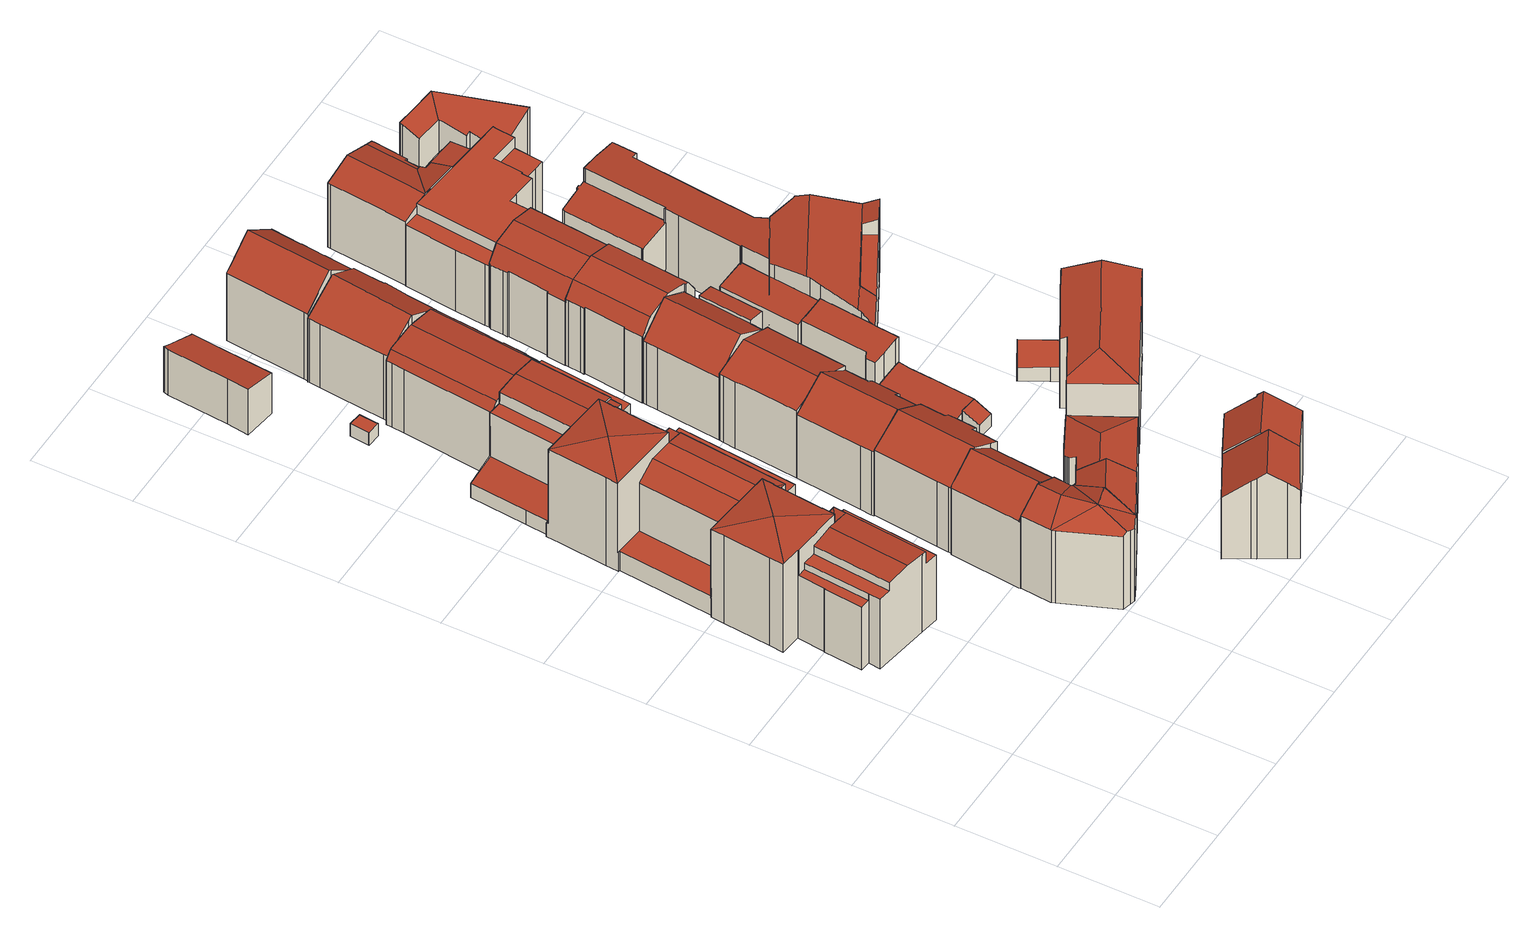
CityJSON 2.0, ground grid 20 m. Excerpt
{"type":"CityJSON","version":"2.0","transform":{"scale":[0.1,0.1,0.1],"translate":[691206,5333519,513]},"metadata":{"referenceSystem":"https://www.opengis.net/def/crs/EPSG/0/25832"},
"CityObjects":{
"building1":{"type":"Building","attributes":{"Gemeindeschluessel":"09162000","HoeheDach":"537.900","HoeheGrund":"515.897","Methode":"2000","NiedrigsteTraufeDesGebaeudes":"519.127","Geometrietyp2DReferenz":"3000","function":"31001_1000","roofType":"3500","measuredHeight":22,"storeysAboveGround":7},"geometry":[{"type":"MultiSurface","lod":"2","boundaries":[[[0,1,2,3,4]],[[5,6,7,8]],[[9,10,11,12,13]],[[14,15,16,17,18,19,20,21,22]],[[23,24,25,7,6]],[[26,27,28,29,30,31,32]],[[33,34,35,36,37,38]],[[18,17,39,40,41]],[[9,13,42,43]],[[44,45,46,47,48,49,50]],[[51,52,32,31]],[[41,40,53,54]],[[50,49,55,56]],[[12,57,58,59,42,13]],[[60,58,57,61]],[[46,62,63,47]],[[10,64,65,66,67,11]],[[36,35,68,69]],[[70,71,72,73,74]],[[75,76,65,64]],[[77,68,35,34]],[[43,42,59,78]],[[79,80,81,82]],[[83,84,85,86]],[[87,88,89,90,91,92]],[[39,63,62,93]],[[94,95,96,3,97,98]],[[99,100,76,75]],[[101,102,103,104]],[[56,55,105,106]],[[107,108,109,110,103,102,111,112]],[[107,86,85,108]],[[33,113,114,115,116,117,15,14,22,118,88,87,119,27,26,120,121,79,82,99,75,64,10,9,43,78,122,101,104,123,45,44,50,56,106,124,125,126,77,34]],[[98,97,127,128]],[[113,33,38,74,73]],[[99,82,81,129,130,100]],[[126,125,25,24,131,132,133]],[[51,31,30,96,95]],[[125,124,134,8,7,25]],[[87,92,135,119]],[[113,73,136,114]],[[2,57,12,11,67]],[[137,138,139,129,81,80]],[[140,141,71,70]],[[117,142,16,15]],[[104,103,110,123]],[[121,120,52,51,95,94]],[[18,41,54,19]],[[143,144,21,20]],[[36,69,145,141,140,37]],[[146,147,148,149]],[[106,105,134,124]],[[122,111,102,101]],[[77,126,133,145,69,68]],[[60,61,150,83,86,107,112]],[[117,116,151,149,148,142]],[[88,118,144,143,152,153,89]],[[150,61,91,90]],[[150,40,84,83]],[[29,28,0,4]],[[22,21,144,118]],[[79,121,94,98,128,137,80]],[[45,123,110,109,93,62,46]],[[4,3,96]],[[152,143,20,19,54,53]],[[47,63,72]],[[122,78,59,58,60,112,111]],[[26,32,52,120]],[[2,67,66,154,139,138,127,97,3]],[[38,37,140,70,74]],[[39,93,109,108,85,84,40]],[[89,153,150,90]],[[27,119,135,1,0,28]],[[39,17,16,142,148,147,136,73,72,63]],[[96,30,29,4]],[[130,154,66,65,76,100]],[[130,129,139,154]],[[71,141,145,133,132,155]],[[115,114,136,147,146,156]],[[137,128,127,138]],[[47,72,71,155,157,23,6,5,48]],[[23,157,131,24]],[[152,53,40,150,153]],[[5,8,134,105,55,49,48]],[[155,132,131,157]],[[115,156,151,116]],[[151,156,146,149]],[[2,1,135,92,91,61,57]]],"semantics":{"surfaces":[{"type":"WallSurface"},{"type":"RoofSurface"},{"type":"GroundSurface"}],"values":[0,0,0,0,1,0,0,0,0,0,1,0,0,1,1,1,0,1,0,0,0,0,0,1,0,1,1,0,0,0,1,0,2,1,0,0,0,0,0,0,0,1,1,0,0,0,0,1,1,0,0,0,0,0,0,0,0,0,1,1,0,0,0,0,0,1,0,0,0,1,0,1,0,1,1,1,0,1,0,0,0,0,1,1,1,0,1,1]}}]},
"building2":{"type":"Building","attributes":{"Gemeindeschluessel":"09162000","HoeheDach":"536.140","HoeheGrund":"516.020","Methode":"2000","NiedrigsteTraufeDesGebaeudes":"533.110","Geometrietyp2DReferenz":"3000","function":"31001_9998","roofType":"3100","measuredHeight":20.12,"storeysAboveGround":4},"geometry":[{"type":"MultiSurface","lod":"2","boundaries":[[[158,159,160,161]],[[162,163,164,165,166]],[[161,160,167,168]],[[169,170,171,172]],[[173,174,175,163,162]],[[176,177,178,179,180,181]],[[182,183,184,185,186,187]],[[188,189,190]],[[191,178,177,192]],[[162,166,183,182]],[[181,193,194,173,162]],[[195,169,172,196,197,198,187,186,185,199,200,201,202,203,204,205,206,158,161,168,207,191,192,208]],[[171,170,181,162,209]],[[178,191,207,168,167,179]],[[197,210,211,198]],[[192,177,176,208]],[[198,211,182,187]],[[196,172,171,209,210,197]],[[211,210,209,162,182]],[[194,212,190,189,175,174,173]],[[163,175,189,188,159,158,206,205,204,203,164]],[[180,194,193,181]],[[169,195,208,176,181,170]],[[166,213,184,183]],[[213,214,200,199,185,184]],[[165,215,214,213,166]],[[200,214,215,201]],[[203,202,201,215,165,164]],[[179,167,160,159,188,190,212,194,180]]],"semantics":{"surfaces":[{"type":"WallSurface"},{"type":"RoofSurface"},{"type":"GroundSurface"}],"values":[0,1,0,0,1,1,0,1,0,1,1,2,1,0,0,0,0,0,1,0,0,0,0,1,0,1,0,0,1]}}]},
"building3":{"type":"Building","attributes":{"Gemeindeschluessel":"09162000","HoeheDach":"536.174","HoeheGrund":"515.900","Methode":"1000","NiedrigsteTraufeDesGebaeudes":"531.615","Geometrietyp2DReferenz":"3000","function":"31001_9998","roofType":"3100","measuredHeight":20.27,"storeysAboveGround":4},"geometry":[{"type":"MultiSurface","lod":"2","boundaries":[[[216,217,218,219]],[[220,221,222,223,224]],[[225,220,224,226]],[[227,228,229,230]],[[225,226,231]],[[232,223,222,233]],[[219,234,227,230,235,236,237,238,232,233,239,216]],[[221,217,216,239,233,222]],[[219,218,240,234]],[[234,240,228,227]],[[236,235,230,229,241,220,225,231,237]],[[241,229,228,240,218,217,221,220]],[[231,226,224,223,232,238,237]]],"semantics":{"surfaces":[{"type":"WallSurface"},{"type":"RoofSurface"},{"type":"GroundSurface"}],"values":[0,1,0,0,1,0,2,0,0,0,0,1,0]}}]},
"building4":{"type":"Building","attributes":{"Gemeindeschluessel":"09162000","HoeheDach":"518.693","HoeheGrund":"515.740","Methode":"1000","NiedrigsteTraufeDesGebaeudes":"518.693","Geometrietyp2DReferenz":"3000","function":"31001_2000","roofType":"1000","measuredHeight":2.95},"geometry":[{"type":"MultiSurface","lod":"2","boundaries":[[[242,243,244,245]],[[246,247,248,249]],[[249,248,250,251]],[[252,242,245,246,249,251]],[[245,244,247,246]],[[252,253,243,242]],[[251,250,253,252]],[[250,248,247,244,243,253]]],"semantics":{"surfaces":[{"type":"WallSurface"},{"type":"GroundSurface"},{"type":"RoofSurface"}],"values":[0,0,0,1,0,0,0,2]}}]},
"building5":{"type":"Building","attributes":{"Gemeindeschluessel":"09162000","HoeheDach":"526.824","HoeheGrund":"516.110","Methode":"1000","NiedrigsteTraufeDesGebaeudes":"525.641","Geometrietyp2DReferenz":"3000","function":"31001_1000","roofType":"2100","measuredHeight":10.71,"storeysAboveGround":3},"geometry":[{"type":"MultiSurface","lod":"2","boundaries":[[[254,255,256,257]],[[258,259,260,261]],[[262,263,264,265]],[[257,256,259,258]],[[256,255,264,263,266,267,268,269,270,260,259]],[[271,268,267,272]],[[254,257,258,261,273,274,271,272,275,262,265]],[[270,269,268,271,274,273]],[[266,263,262,275,272,267]],[[261,260,270,273]],[[265,264,255,254]]],"semantics":{"surfaces":[{"type":"WallSurface"},{"type":"RoofSurface"},{"type":"GroundSurface"}],"values":[0,0,0,0,1,0,2,0,0,0,0]}}]},
"building6":{"type":"Building","attributes":{"Gemeindeschluessel":"09162000","HoeheDach":"535.497","HoeheGrund":"515.960","Methode":"2000","NiedrigsteTraufeDesGebaeudes":"530.876","Geometrietyp2DReferenz":"3000","function":"31001_9998","roofType":"3100","measuredHeight":19.54,"storeysAboveGround":4},"geometry":[{"type":"MultiSurface","lod":"2","boundaries":[[[276,277,278,279]],[[280,281,282,283,284,285]],[[286,287,277,276]],[[288,289,290,291]],[[292,293,294,295,296,297]],[[298,299,300,301,302,303]],[[304,305,280,285,290,289,306,307]],[[291,290,285,284]],[[308,309,287,286]],[[310,311,279,278,305,304,307,312]],[[294,293,313,314]],[[282,281,297,296]],[[303,302,309,308]],[[314,299,298,303,308,286,276,279,311,310,312,315,288,291,284,283,282,296,295,294]],[[278,277,287,309,302,301,300,313,293,292,297,281,280,305]],[[314,313,300,299]],[[307,306,289,288,315,312]]],"semantics":{"surfaces":[{"type":"WallSurface"},{"type":"RoofSurface"},{"type":"GroundSurface"}],"values":[0,0,0,0,0,0,1,0,0,0,0,0,0,2,1,0,0]}}]},
"building7":{"type":"Building","attributes":{"Gemeindeschluessel":"09162000","HoeheDach":"533.503","HoeheGrund":"515.709","Methode":"2000","NiedrigsteTraufeDesGebaeudes":"530.564","Geometrietyp2DReferenz":"3000","function":"31001_1000","roofType":"3100","measuredHeight":17.79,"storeysAboveGround":4},"geometry":[{"type":"MultiSurface","lod":"2","boundaries":[[[316,317,318,319]],[[320,321,322,318,317,323,324,325,326,327,328,329,330,331]],[[332,322,321,333]],[[334,335,336,337,338,339]],[[340,339,338,341,342,343,344,345]],[[346,347,341,338,337]],[[348,349,336,335,350]],[[351,352,348,350,330,329]],[[353,324,323,354]],[[355,326,325,356]],[[357,340,345,358]],[[359,360,320,331,361]],[[362,327,326,355]],[[363,328,327,362]],[[319,318,322,332]],[[357,359,361,334,339,340]],[[364,343,342,365]],[[356,325,324,353]],[[351,329,328,363]],[[333,321,320,360]],[[354,323,317,316]],[[359,357,358,366,364,365,347,346,349,348,352,351,363,362,355,356,353,354,316,319,332,333,360]],[[358,345,344,366]],[[346,337,336,349]],[[365,342,341,347]],[[366,344,343,364]],[[350,335,334,361,331,330]]],"semantics":{"surfaces":[{"type":"WallSurface"},{"type":"RoofSurface"},{"type":"GroundSurface"}],"values":[0,1,0,1,1,0,0,0,0,0,0,0,0,0,0,0,0,0,0,0,0,2,0,0,0,0,1]}}]},
"building8":{"type":"Building","attributes":{"Gemeindeschluessel":"09162000","HoeheDach":"533.922","HoeheGrund":"516.000","Methode":"1000","NiedrigsteTraufeDesGebaeudes":"531.911","Geometrietyp2DReferenz":"3000","function":"31001_9998","roofType":"3200","measuredHeight":17.92,"storeysAboveGround":4},"geometry":[{"type":"MultiSurface","lod":"2","boundaries":[[[367,368,369,370]],[[371,372,373,374]],[[375,376,377,378,379,380]],[[374,373,381,382]],[[168,383,384,161]],[[385,386,387,388]],[[389,191,375,380,383,168]],[[390,378,377,208]],[[161,384,386,385]],[[208,192,191,389,168,161,385,388,391,367,370,392,393,394,371,374,382,390]],[[395,396,397,372,371,394,393]],[[382,381,378,390]],[[369,398,395,393,392,370]],[[391,399,368,367]],[[208,377,376,192]],[[388,387,399,391]],[[192,376,375,191]],[[378,381,373,372,397,379]],[[383,380,379,397,396,395,398,369,368,399,387,386,384]]],"semantics":{"surfaces":[{"type":"WallSurface"},{"type":"RoofSurface"},{"type":"GroundSurface"}],"values":[0,0,1,0,0,0,0,0,0,2,0,0,0,0,0,0,0,1,1]}}]},
"building9":{"type":"Building","attributes":{"Gemeindeschluessel":"09162000","HoeheDach":"536.050","HoeheGrund":"515.735","Methode":"2000","NiedrigsteTraufeDesGebaeudes":"530.107","Geometrietyp2DReferenz":"3000","function":"31001_1000","roofType":"3100","measuredHeight":20.32,"storeysAboveGround":4},"geometry":[{"type":"MultiSurface","lod":"2","boundaries":[[[400,401,402,403]],[[404,405,406,407]],[[408,409,402,401,410,411]],[[412,413,414,415]],[[404,416,408,411,405]],[[417,414,413,406,405,411,410]],[[418,409,408,416]],[[404,407,412,415,419,400,403,418,416]],[[407,406,413,412]],[[410,401,400,419,417]],[[417,419,415,414]],[[403,402,409,418]]],"semantics":{"surfaces":[{"type":"WallSurface"},{"type":"RoofSurface"},{"type":"GroundSurface"}],"values":[0,0,1,0,0,1,0,2,0,0,0,0]}}]},
"building10":{"type":"Building","attributes":{"Gemeindeschluessel":"09162000","HoeheDach":"535.666","HoeheGrund":"515.840","Methode":"2000","NiedrigsteTraufeDesGebaeudes":"529.916","Geometrietyp2DReferenz":"3000","function":"31001_1000","roofType":"3100","measuredHeight":19.83,"storeysAboveGround":4},"geometry":[{"type":"MultiSurface","lod":"2","boundaries":[[[420,421,422,423]],[[424,425,426,427]],[[428,429,423,422,430,431,432,433]],[[434,435,436,437]],[[438,439,440,441,442,443,444,445]],[[446,447,445,444]],[[431,430,438,445,447,426,425,432]],[[432,425,424,433]],[[427,426,447,446]],[[422,421,448,449,450,436,435,440,439,438,430]],[[451,448,421,420]],[[441,440,435,434]],[[437,436,450,452]],[[452,453,451,420,423,429,428,433,424,427,446,444,443,442,441,434,437]],[[453,449,448,451]],[[452,450,449,453]]],"semantics":{"surfaces":[{"type":"WallSurface"},{"type":"RoofSurface"},{"type":"GroundSurface"}],"values":[0,0,0,0,0,0,1,0,0,1,0,0,0,2,0,0]}}]},
"building11":{"type":"Building","attributes":{"Gemeindeschluessel":"09162000","HoeheDach":"518.039","HoeheGrund":"515.850","Methode":"1000","NiedrigsteTraufeDesGebaeudes":"518.039","Geometrietyp2DReferenz":"3000","function":"31001_2000","roofType":"1000","measuredHeight":2.19},"geometry":[{"type":"MultiSurface","lod":"2","boundaries":[[[454,455,456,457]],[[458,454,457,459]],[[454,458,460,461,462,455]],[[462,461,463,464]],[[455,462,464,456]],[[460,458,459,465]],[[461,460,465,463]],[[456,464,463,465,459,457]]],"semantics":{"surfaces":[{"type":"WallSurface"},{"type":"RoofSurface"},{"type":"GroundSurface"}],"values":[0,0,1,0,0,0,0,2]}}]},
"building12":{"type":"Building","attributes":{"Gemeindeschluessel":"09162000","HoeheDach":"535.449","HoeheGrund":"515.900","Methode":"1000","NiedrigsteTraufeDesGebaeudes":"530.996","Geometrietyp2DReferenz":"3000","function":"31001_1000","roofType":"3100","measuredHeight":19.55,"storeysAboveGround":4},"geometry":[{"type":"MultiSurface","lod":"2","boundaries":[[[466,329,467,468,469,470,471,472,473,474,475,476]],[[477,478,479,480,481,482]],[[483,484,485,486]],[[487,488,489,490]],[[491,470,469,492]],[[493,471,470,491]],[[494,474,473,495]],[[496,497,498,476,475,478,477,482,489,488,499,485,484]],[[500,498,497,501]],[[501,497,496,502]],[[503,329,466,504]],[[490,489,482,481]],[[495,505,493,491,492,506,507,503,504,508,500,501,502,483,486,509,487,490,481,480,479,510,494]],[[475,474,494,510,479,478]],[[485,499,488,487,509,486]],[[495,473,472,505]],[[502,496,484,483]],[[508,504,466,476,498,500]],[[507,467,329,503]],[[506,468,467,507]],[[492,469,468,506]],[[505,472,471,493]]],"semantics":{"surfaces":[{"type":"RoofSurface"},{"type":"WallSurface"},{"type":"GroundSurface"}],"values":[0,1,1,1,1,1,1,0,1,1,1,1,2,1,1,1,1,1,1,1,1,1]}}]},
"building13":{"type":"Building","attributes":{"Gemeindeschluessel":"09162000","HoeheDach":"534.315","HoeheGrund":"515.860","Methode":"1000","NiedrigsteTraufeDesGebaeudes":"531.637","Geometrietyp2DReferenz":"3000","function":"31001_1000","roofType":"3100","measuredHeight":18.45,"storeysAboveGround":4},"geometry":[{"type":"MultiSurface","lod":"2","boundaries":[[[511,512,513,514,515,516,517,518,519,520,521,522,523,524,525]],[[511,526,527,512]],[[528,529,522,521,530]],[[513,512,527,531]],[[532,533,534,529,528,530,535,536,537,538]],[[516,532,538,517]],[[538,537,536,519,518,517]],[[519,536,535,520]],[[524,539,540,525]],[[520,535,530,521]],[[541,531,527,526,540,539,534,533]],[[534,539,524,523,522,529]],[[515,514,513,531,541,533,532,516]],[[525,540,526,511]]],"semantics":{"surfaces":[{"type":"GroundSurface"},{"type":"WallSurface"},{"type":"RoofSurface"}],"values":[0,1,1,1,2,1,1,1,1,1,2,1,1,1]}}]},
"building14":{"type":"Building","attributes":{"Gemeindeschluessel":"09162000","HoeheDach":"535.200","HoeheGrund":"515.957","Methode":"2000","NiedrigsteTraufeDesGebaeudes":"530.435","Geometrietyp2DReferenz":"3000","function":"31001_9998","roofType":"3100","measuredHeight":19.24,"storeysAboveGround":4},"geometry":[{"type":"MultiSurface","lod":"2","boundaries":[[[542,543,544,545]],[[542,545,546,547,548,549]],[[550,547,546,551]],[[552,551,546,545,544]],[[549,553,554,543,542]],[[553,549,548,555]],[[554,553,555,550,551,552]],[[543,554,552,544]],[[555,548,547,550]]],"semantics":{"surfaces":[{"type":"RoofSurface"},{"type":"WallSurface"},{"type":"GroundSurface"}],"values":[0,0,1,1,1,1,2,1,1]}}]},
"building15":{"type":"Building","attributes":{"Gemeindeschluessel":"09162000","HoeheDach":"537.025","HoeheGrund":"516.090","Methode":"2000","NiedrigsteTraufeDesGebaeudes":"531.029","Geometrietyp2DReferenz":"3000","function":"31001_1000","roofType":"3100","measuredHeight":20.93,"storeysAboveGround":4},"geometry":[{"type":"MultiSurface","lod":"2","boundaries":[[[556,557,558,559,560,561,562,563,564,565,566,567,568,569,570,571]],[[566,572,573,567]],[[558,574,575,559]],[[567,573,576,568]],[[571,577,578,556]],[[579,580,581,582,583,575,574,584,578,577,585,586,587]],[[587,586,576,573,572]],[[559,575,583,560]],[[560,583,582,561]],[[557,584,574,558]],[[562,561,582,581]],[[556,578,584,557]],[[565,564,579,587,572,566]],[[586,585,577,571,570,569,568,576]],[[563,562,581,580,579,564]]],"semantics":{"surfaces":[{"type":"GroundSurface"},{"type":"WallSurface"},{"type":"RoofSurface"}],"values":[0,1,1,1,1,2,2,1,1,1,1,1,1,1,1]}}]},
"building16":{"type":"Building","attributes":{"Gemeindeschluessel":"09162000","HoeheDach":"536.110","HoeheGrund":"515.923","Methode":"2000","NiedrigsteTraufeDesGebaeudes":"530.580","Geometrietyp2DReferenz":"3000","function":"31001_1000","roofType":"3100","measuredHeight":20.19,"storeysAboveGround":4},"geometry":[{"type":"MultiSurface","lod":"2","boundaries":[[[588,589,590,591]],[[592,591,590,593,594]],[[595,596,597,524]],[[521,598,599,600]],[[597,596,601,602,603,604,594,593,605]],[[606,607,608,609]],[[610,607,606,611]],[[600,599,589,588]],[[522,524,597,605,612]],[[595,524,522,521,600,588,591,592,613,614,610,611]],[[601,609,608,602]],[[613,604,603,614]],[[612,605,593,590,589,599,598]],[[595,611,606,609,601,596]],[[610,614,603,602,608,607]],[[592,594,604,613]],[[522,612,598,521]]],"semantics":{"surfaces":[{"type":"WallSurface"},{"type":"RoofSurface"},{"type":"GroundSurface"}],"values":[0,0,0,0,1,1,0,0,0,2,0,0,1,0,0,0,0]}}]},
"building17":{"type":"Building","attributes":{"Gemeindeschluessel":"09162000","HoeheDach":"520.274","HoeheGrund":"515.900","Methode":"1000","NiedrigsteTraufeDesGebaeudes":"518.777","Geometrietyp2DReferenz":"3000","function":"31001_2000","roofType":"2100","measuredHeight":4.37,"storeysAboveGround":1},"geometry":[{"type":"MultiSurface","lod":"2","boundaries":[[[615,616,617,618,619]],[[620,615,619,621]],[[622,616,615,620]],[[623,618,617,624]],[[624,617,616,622]],[[621,619,618,623]],[[621,623,624,622,620]]],"semantics":{"surfaces":[{"type":"RoofSurface"},{"type":"WallSurface"},{"type":"GroundSurface"}],"values":[0,1,1,1,1,1,2]}}]},
"building18":{"type":"Building","attributes":{"Gemeindeschluessel":"09162000","HoeheDach":"520.285","HoeheGrund":"515.430","Methode":"1000","NiedrigsteTraufeDesGebaeudes":"519.066","Geometrietyp2DReferenz":"3000","function":"31001_1000","roofType":"1000","measuredHeight":4.86,"storeysAboveGround":2},"geometry":[{"type":"MultiSurface","lod":"2","boundaries":[[[625,626,627,628]],[[629,630,631,632]],[[630,629,633,634,635,636,637,638,627,626,639,640]],[[633,616,641,634]],[[635,642,643,636]],[[643,644,637,636]],[[645,638,637,644]],[[646,640,639,647]],[[645,628,627,638]],[[634,641,642,635]],[[642,641,616,632,631,646,647,625,628,645,644,643]],[[633,629,632,616]],[[630,640,646,631]],[[647,639,626,625]]],"semantics":{"surfaces":[{"type":"WallSurface"},{"type":"GroundSurface"},{"type":"RoofSurface"}],"values":[0,0,1,0,0,0,0,0,0,0,2,0,0,0]}}]},
"building19":{"type":"Building","attributes":{"Gemeindeschluessel":"09162000","HoeheDach":"535.863","HoeheGrund":"515.887","Methode":"2000","NiedrigsteTraufeDesGebaeudes":"531.455","Geometrietyp2DReferenz":"3000","function":"31001_9998","roofType":"3100","measuredHeight":19.98,"storeysAboveGround":4},"geometry":[{"type":"MultiSurface","lod":"2","boundaries":[[[648,649,650,651,652,653,654,655,656,657,658,659]],[[660,661,662,663]],[[664,665,661,660]],[[666,648,659,667]],[[591,649,648,666]],[[613,668,669,670,671]],[[672,653,652,673]],[[674,658,657,675]],[[667,659,658,674]],[[676,677,665,664]],[[613,671,678,592]],[[675,657,656,679]],[[679,656,655,680]],[[678,671,670,681,682,683]],[[591,592,678,683,650,649]],[[684,685,669,668]],[[686,687,677,676]],[[669,685,662,661,665,677,687,681,670]],[[680,655,654,688]],[[683,682,651,650]],[[686,673,652,651,682,681,687]],[[613,592,591,666,667,674,675,679,680,688,672,673,686,676,664,660,663,684,668]],[[663,662,685,684]],[[688,654,653,672]]],"semantics":{"surfaces":[{"type":"RoofSurface"},{"type":"WallSurface"},{"type":"GroundSurface"}],"values":[0,1,1,1,1,1,1,1,1,1,1,1,1,0,1,1,1,0,1,0,1,2,1,1]}}]},
"building20":{"type":"Building","attributes":{"Gemeindeschluessel":"09162000","HoeheDach":"526.311","HoeheGrund":"514.394","Methode":"1000","NiedrigsteTraufeDesGebaeudes":"525.256","Geometrietyp2DReferenz":"3000","function":"31001_1000","roofType":"1000","measuredHeight":11.92,"storeysAboveGround":2},"geometry":[{"type":"MultiSurface","lod":"2","boundaries":[[[689,690,691,692]],[[693,694,690,689]],[[695,696,697,698]],[[699,700,701,702,703,704]],[[705,706,707,708]],[[698,697,706,705]],[[709,710,711,712]],[[710,707,706,697,696,713,700,699,704,714,691,690,694,711]],[[692,691,714,715]],[[716,695,698,705,708,709,712,693,689,692,715,703,702,701]],[[712,711,694,693]],[[708,707,710,709]],[[716,713,696,695]],[[716,701,700,713]],[[715,714,704,703]]],"semantics":{"surfaces":[{"type":"WallSurface"},{"type":"RoofSurface"},{"type":"GroundSurface"}],"values":[0,0,0,0,0,0,0,1,0,2,0,0,0,0,0]}}]},
"building21":{"type":"Building","attributes":{"Gemeindeschluessel":"09162000","HoeheDach":"535.441","HoeheGrund":"515.862","Methode":"2000","NiedrigsteTraufeDesGebaeudes":"530.911","Geometrietyp2DReferenz":"3000","function":"31001_1000","roofType":"3100","measuredHeight":19.58,"storeysAboveGround":4},"geometry":[{"type":"MultiSurface","lod":"2","boundaries":[[[717,718,719,720]],[[686,673,721,722,723,717,720,724,725,726,727,728,729,730,731,732]],[[722,733,734,723]],[[735,736,737,738]],[[731,739,740,732]],[[741,740,739,742,743,744,745,746]],[[725,747,748,726]],[[723,734,718,717]],[[721,749,733,722]],[[728,744,743,729]],[[746,745,736,735]],[[741,686,732,740]],[[730,742,739,731]],[[720,719,750,724]],[[673,751,749,721]],[[686,741,746,735,738,751,673]],[[726,752,753,727]],[[727,753,737,736,745,744,728]],[[729,743,742,730]],[[751,738,737,753,752,748,747,750,719,718,734,733,749]],[[724,750,747,725]],[[748,752,726]]],"semantics":{"surfaces":[{"type":"WallSurface"},{"type":"GroundSurface"},{"type":"RoofSurface"}],"values":[0,1,0,2,0,2,0,0,0,0,2,0,0,0,0,0,0,0,0,2,0,0]}}]},
"building22":{"type":"Building","attributes":{"Gemeindeschluessel":"09162000","HoeheDach":"534.197","HoeheGrund":"515.780","Methode":"1000","NiedrigsteTraufeDesGebaeudes":"519.062","Geometrietyp2DReferenz":"3000","function":"31001_9998","roofType":"3200","measuredHeight":18.42,"storeysAboveGround":5},"geometry":[{"type":"MultiSurface","lod":"2","boundaries":[[[754,755,756,757]],[[758,759,760,761]],[[762,763,764,756,755,765,766,767,768,769,759]],[[757,770,771,772,758,761,773,774,775,776,777,778,779,780,781,782,783,784,785,786,787,754]],[[788,782,781,780,789,790,791]],[[792,793,791,790]],[[787,765,755,754]],[[775,794,793,776]],[[774,795,794,775]],[[796,797,789,780,779,778]],[[798,792,790,789,797,796]],[[758,772,771,770,764,763,762,759]],[[788,799,800,801,785,784,783,782]],[[777,798,796,778]],[[760,802,795,774,773,761]],[[766,765,787,786,785,801]],[[776,793,792,798,777]],[[769,768,767,766,801,800,799,788,791,793,794,795,802]],[[757,756,764,770]],[[759,769,802,760]]],"semantics":{"surfaces":[{"type":"WallSurface"},{"type":"RoofSurface"},{"type":"GroundSurface"}],"values":[0,0,1,2,0,0,0,0,0,0,1,0,0,0,0,0,0,1,0,1]}}]},
"building23":{"type":"Building","attributes":{"Gemeindeschluessel":"09162000","HoeheDach":"525.745","HoeheGrund":"515.186","Methode":"2000","NiedrigsteTraufeDesGebaeudes":"525.120","Geometrietyp2DReferenz":"3000","function":"31001_1000","roofType":"1000","measuredHeight":10.56,"storeysAboveGround":2},"geometry":[{"type":"MultiSurface","lod":"2","boundaries":[[[803,804,805,806]],[[807,808,809,810]],[[811,812,813,814]],[[815,816,804,803]],[[817,818,819,820]],[[821,822,823,809,808,824,805,804,816,813,812,825,819,818]],[[820,819,825,826]],[[827,823,822,828]],[[806,805,824,829]],[[829,824,808,807]],[[814,813,816,815]],[[810,809,823,827]],[[830,821,818,817]],[[817,820,826,811,814,815,803,806,829,807,810,827,828,830]],[[826,825,812,811]],[[828,822,821,830]]],"semantics":{"surfaces":[{"type":"WallSurface"},{"type":"RoofSurface"},{"type":"GroundSurface"}],"values":[0,0,0,0,0,1,0,0,0,0,0,0,0,2,0,0]}}]},
"building24":{"type":"Building","attributes":{"Gemeindeschluessel":"09162000","HoeheDach":"518.131","HoeheGrund":"515.880","Methode":"1000","NiedrigsteTraufeDesGebaeudes":"518.131","Geometrietyp2DReferenz":"3000","function":"31001_2000","roofType":"1000","measuredHeight":2.25},"geometry":[{"type":"MultiSurface","lod":"2","boundaries":[[[831,832,833,834]],[[835,831,834,836]],[[837,833,832,838]],[[838,832,831,835]],[[836,837,838,835]],[[836,834,833,837]]],"semantics":{"surfaces":[{"type":"RoofSurface"},{"type":"WallSurface"},{"type":"GroundSurface"}],"values":[0,1,1,1,2,1]}}]},
"building25":{"type":"Building","attributes":{"Gemeindeschluessel":"09162000","HoeheDach":"532.880","HoeheGrund":"515.910","Methode":"2000","NiedrigsteTraufeDesGebaeudes":"530.223","Geometrietyp2DReferenz":"3000","function":"31001_1000","roofType":"1000","measuredHeight":16.97,"storeysAboveGround":5},"geometry":[{"type":"MultiSurface","lod":"2","boundaries":[[[839,840,841,842,843]],[[727,844,845,846]],[[847,848,849,850]],[[851,852,853,854]],[[841,855,856,842]],[[857,858,859,860]],[[861,862,863,864,865,866]],[[867,868,728,839,843,869,861,866,844,727]],[[841,840,870,871,860,859,855]],[[872,873,874,875]],[[876,877,878,879]],[[879,878,848,847]],[[869,856,855,859,858,880,881,874,873,882,883,849,848,878,877,863,862,861]],[[884,885,872,875,886]],[[872,885,887,888,889,882,873]],[[890,891,884,886,881,880,892]],[[846,845,852,851]],[[850,849,883,893]],[[842,856,869,843]],[[866,865,864,853,852,845,844]],[[870,840,839,728]],[[889,888,887,891,890,892,857,860,871,870,728,868,867,727,846,851,854,894,876,879,847,850,893]],[[892,880,858,857]],[[875,874,881,886]],[[893,883,882,889]],[[864,863,877,876,894,854,853]],[[887,885,884,891]]],"semantics":{"surfaces":[{"type":"RoofSurface"},{"type":"WallSurface"},{"type":"GroundSurface"}],"values":[0,1,1,1,1,1,1,1,1,1,1,1,0,0,1,1,1,1,1,0,1,2,1,1,1,1,1]}}]},
"building26":{"type":"Building","attributes":{"Gemeindeschluessel":"09162000","HoeheDach":"533.230","HoeheGrund":"516.020","Methode":"2000","NiedrigsteTraufeDesGebaeudes":"529.746","Geometrietyp2DReferenz":"3000","function":"31001_1000","roofType":"3100","measuredHeight":17.21,"storeysAboveGround":4},"geometry":[{"type":"MultiSurface","lod":"2","boundaries":[[[895,896,897,898,899,900]],[[901,902,903,904,905,906,907,908]],[[909,910,911,912,913,914,915,916]],[[917,918,919,920]],[[904,903,921,922]],[[917,920,923,924,911,910,909,916,925,926,907,906,905,904,922,927,928,929,930,931,932,933,899,898,897]],[[927,934,935,928]],[[933,936,900,899]],[[937,938,939]],[[912,940,941,942,943,938,937,913]],[[924,923,920,919,944,941,940,912,911]],[[914,945,901,908,946,947,915]],[[919,918,948,896,895,900,936,949,944]],[[942,949,936,933,932,931,943]],[[931,930,929,950,939,938,943]],[[917,897,896,948,918]],[[939,950,935,934,921,903,902,937]],[[915,947,946,926,925,916]],[[949,942,941,944]],[[922,921,934,927]],[[928,935,950,929]],[[913,937,902,901,945,914]],[[926,946,908,907]]],"semantics":{"surfaces":[{"type":"WallSurface"},{"type":"GroundSurface"},{"type":"RoofSurface"}],"values":[0,0,0,0,0,1,0,0,0,2,0,2,2,0,0,0,2,0,0,0,0,2,0]}}]},
"building27":{"type":"Building","attributes":{"Gemeindeschluessel":"09162000","HoeheDach":"530.090","HoeheGrund":"513.821","Methode":"2000","NiedrigsteTraufeDesGebaeudes":"525.714","Geometrietyp2DReferenz":"3000","function":"31001_9998","roofType":"3100","measuredHeight":16.27,"storeysAboveGround":2},"geometry":[{"type":"MultiSurface","lod":"2","boundaries":[[[951,952,953,954,955]],[[956,957,958,959]],[[960,961,962,954,953]],[[963,964,965,966]],[[967,968,969,970]],[[960,953,952,971]],[[972,955,957,956]],[[964,963,973,974,975]],[[967,970,973,963,966,976,977,978,979,980,981,961,960,971]],[[978,982,983,979]],[[975,957,955,954,962,984,985,965,964]],[[975,974,969,968,958,957]],[[980,986,987,981]],[[976,966,965,985,988]],[[977,989,982,978]],[[959,990,972,956]],[[961,981,987,984,962]],[[970,969,974,973]],[[979,983,986,980]],[[984,987,986,983,982,989,988,985]],[[968,967,971,952,951,990,959,958]],[[990,951,955,972]],[[976,988,989,977]]],"semantics":{"surfaces":[{"type":"RoofSurface"},{"type":"WallSurface"},{"type":"GroundSurface"}],"values":[0,1,1,1,1,1,1,1,2,1,0,0,1,1,1,0,1,1,1,0,1,1,1]}}]},
"building28":{"type":"Building","attributes":{"Gemeindeschluessel":"09162000","HoeheDach":"526.682","HoeheGrund":"515.650","Methode":"2000","NiedrigsteTraufeDesGebaeudes":"525.636","Geometrietyp2DReferenz":"3000","function":"31001_1000","roofType":"1000","measuredHeight":11.03,"storeysAboveGround":2},"geometry":[{"type":"MultiSurface","lod":"2","boundaries":[[[991,992,993,994]],[[995,996,997,998]],[[999,1000,1001,1002]],[[1003,1004,1005,991,994,999,1002,1006,995,998,1007,1008,1009,1010,1011,1012]],[[1008,1013,1014,1009]],[[1002,1001,1015,1006]],[[1004,1003,1012,1016,1017,1018]],[[994,993,1000,999]],[[1005,1019,992,991]],[[1009,1014,1020,1010]],[[993,992,1019,1018,1017,1016,1021,1020,1014,1013,1022,997,996,1015,1001,1000]],[[1011,1021,1016,1012]],[[1022,1013,1008,1007,998,997]],[[1004,1018,1019,1005]],[[1006,1015,996,995]],[[1010,1020,1021,1011]]],"semantics":{"surfaces":[{"type":"WallSurface"},{"type":"GroundSurface"},{"type":"RoofSurface"}],"values":[0,0,0,1,0,0,0,0,0,0,2,0,0,0,0,0]}}]},
"building29":{"type":"Building","attributes":{"Gemeindeschluessel":"09162000","HoeheDach":"529.892","HoeheGrund":"514.234","Methode":"1000","NiedrigsteTraufeDesGebaeudes":"528.523","Geometrietyp2DReferenz":"3000","function":"31001_9998","roofType":"1000","measuredHeight":15.66,"storeysAboveGround":3},"geometry":[{"type":"MultiSurface","lod":"2","boundaries":[[[1023,1024,1025,1026]],[[1027,1028,1029,1030]],[[1031,1032,1024,1023]],[[1033,1034,1035,1036]],[[1030,1029,1037,1038]],[[1039,1040,1034,1033]],[[1041,1042,1043,1044]],[[1045,1046,1047,1048]],[[1049,1050,1042,1041]],[[1051,1052,1032,1031]],[[1053,1054,1028,1027]],[[1036,1035,1050,1049]],[[1026,1025,1055,1056]],[[1048,1047,1057,1058]],[[1030,1038,1051,1031,1023,1026,1056,1059,1039,1033,1036,1049,1041,1044,1045,1048,1058,1053,1027]],[[1059,1060,1040,1039]],[[1028,1054,1057,1047,1046,1043,1042,1050,1035,1034,1040,1060,1055,1025,1024,1032,1052,1037,1029]],[[1038,1037,1052,1051]],[[1044,1043,1046,1045]],[[1056,1055,1060,1059]],[[1058,1057,1054,1053]]],"semantics":{"surfaces":[{"type":"WallSurface"},{"type":"GroundSurface"},{"type":"RoofSurface"}],"values":[0,0,0,0,0,0,0,0,0,0,0,0,0,0,1,0,2,0,0,0,0]}}]},
"building30":{"type":"Building","attributes":{"Gemeindeschluessel":"09162000","HoeheDach":"528.177","HoeheGrund":"516.040","Methode":"2000","NiedrigsteTraufeDesGebaeudes":"525.094","Geometrietyp2DReferenz":"3000","function":"31001_1000","roofType":"2100","measuredHeight":12.14,"storeysAboveGround":3},"geometry":[{"type":"MultiSurface","lod":"2","boundaries":[[[1061,1062,1063,1064,1065,1066]],[[1067,1068,1069,1070,1071,1072,1073,1074,1075,1076,1077,1078,1079,1080,1081,1065,1064,1063]],[[1063,1062,1082,1067]],[[1081,1083,1066,1065]],[[1077,1084,1085,1078]],[[1086,1087,1066,1083,1088,1089,1085,1084]],[[1088,1083,1081,1080,1079,1089]],[[1068,1067,1082,1090,1091,1069]],[[1076,1075,1074,1092,1087,1086,1084,1077]],[[1090,1082,1062,1061,1066,1087,1092,1093,1094,1095,1096,1091]],[[1078,1085,1089,1079]],[[1095,1094,1093,1092,1074,1073,1072,1071]],[[1070,1096,1095,1071]],[[1069,1091,1096,1070]]],"semantics":{"surfaces":[{"type":"WallSurface"},{"type":"GroundSurface"},{"type":"RoofSurface"}],"values":[0,1,0,0,0,2,0,0,0,2,0,0,0,0]}}]}
},
"vertices":[
[158,660,212],[158,660,237],[156,635,237],[156,635,216],[156,635,215],[113,1129,81],[113,1129,184],[129,1291,184],[129,1291,81],[6,650,29],[48,646,29],[48,646,237],[7,650,237],[6,650,237],[215,997,29],[190,999,29],[190,999,237],[191,999,237],[191,999,212],[225,996,208],[225,996,186],[253,993,186],[253,993,29],[140,1126,184],[156,1288,184],[135,1290,184],[221,654,29],[183,658,29],[183,658,212],[191,657,212],[192,657,212],[192,657,183],[221,654,183],[225,1096,29],[262,1093,29],[262,1093,187],[235,1095,187],[235,1095,208],[225,1096,209],[189,977,237],[189,977,214],[189,977,212],[9,678,237],[9,678,29],[51,1110,29],[41,1016,29],[41,1016,237],[53,1134,237],[53,1134,61],[53,1138,61],[53,1138,29],[174,468,183],[202,463,183],[223,973,210],[223,973,208],[57,1138,62],[57,1138,29],[88,716,249],[20,798,237],[18,772,237],[20,799,237],[170,784,237],[39,992,237],[120,1056,248],[42,589,29],[42,589,178],[48,644,178],[48,644,237],[280,1276,187],[252,1279,187],[202,1120,212],[202,1120,216],[202,1120,237],[200,1098,237],[200,1098,212],[41,590,29],[41,590,178],[280,1276,29],[18,772,29],[52,487,29],[52,487,193],[55,511,193],[55,511,29],[122,789,214],[141,981,214],[102,985,188],[83,792,188],[167,760,29],[192,758,29],[192,758,210],[168,760,210],[168,760,237],[167,760,237],[39,991,237],[165,469,213],[174,468,212],[190,632,212],[142,636,217],[126,475,217],[34,513,29],[34,513,178],[24,799,29],[24,799,74],[42,989,74],[42,989,29],[61,1182,62],[61,1182,29],[83,792,74],[102,985,74],[39,991,74],[39,989,74],[21,799,74],[20,799,74],[200,1098,29],[198,1087,29],[217,1085,29],[215,1061,29],[196,1062,29],[230,754,29],[157,660,29],[202,463,29],[165,469,29],[21,799,29],[39,989,29],[72,1296,29],[135,1290,29],[243,1280,29],[93,640,212],[78,483,212],[54,511,193],[54,511,178],[156,1288,212],[204,1283,217],[243,1280,213],[72,1296,62],[157,660,237],[198,1087,237],[78,483,193],[93,640,193],[66,643,193],[237,1117,208],[237,1117,212],[196,1062,237],[202,757,186],[230,754,186],[252,1279,212],[199,1087,90],[199,1087,237],[197,1062,237],[197,1062,90],[170,784,214],[215,1061,90],[202,757,210],[201,757,210],[66,643,178],[188,1121,217],[217,1085,90],[140,1126,212],
[454,334,30],[454,334,201],[481,349,201],[481,349,30],[401,260,231],[446,335,202],[444,335,203],[444,337,203],[390,326,231],[489,335,211],[489,335,30],[407,192,30],[407,192,201],[397,195,205],[397,195,30],[442,272,231],[447,331,204],[447,335,202],[529,258,201],[526,264,205],[519,277,214],[505,304,231],[442,269,231],[437,208,201],[334,314,201],[334,315,201],[339,376,201],[339,376,30],[334,315,30],[334,314,30],[453,334,201],[447,335,201],[447,331,201],[519,277,30],[526,264,30],[442,269,230],[442,271,231],[437,208,30],[390,197,30],[380,200,30],[337,307,30],[394,374,30],[448,373,30],[444,342,30],[444,337,30],[444,335,30],[446,335,30],[447,335,30],[453,334,30],[505,304,30],[529,258,30],[390,197,207],[380,200,201],[337,307,201],[442,272,230],[394,374,231],[448,373,202],[444,342,203],
[471,509,29],[471,509,186],[466,456,186],[466,456,29],[399,374,232],[412,515,232],[355,520,188],[353,519,187],[339,380,187],[399,374,186],[339,380,186],[458,372,29],[458,372,187],[448,373,194],[448,373,29],[339,376,186],[353,519,29],[355,520,29],[463,423,29],[401,374,29],[399,374,29],[339,376,29],[339,380,29],[412,515,29],[463,423,187],[401,374,230],
[99,1511,27],[99,1511,57],[103,1548,57],[103,1548,27],[129,1545,27],[129,1545,57],[126,1514,57],[126,1514,27],[126,1507,57],[126,1507,27],[99,1509,27],[99,1509,57],
[94,1815,31],[94,1815,126],[82,1689,126],[82,1689,31],[17,1698,31],[17,1698,138],[22,1741,138],[22,1741,31],[95,1854,31],[95,1854,127],[98,1854,126],[98,1854,31],[51,1869,135],[43,1872,137],[37,1874,138],[36,1871,138],[34,1865,138],[37,1874,31],[43,1872,31],[34,1865,31],[36,1871,31],[51,1869,31],
[490,507,30],[490,507,186],[471,509,197],[471,509,30],[440,672,225],[505,665,186],[505,665,30],[440,672,30],[371,680,30],[371,680,184],[490,512,30],[490,512,186],[355,526,30],[355,526,184],[358,549,184],[358,549,30],[504,616,184],[512,615,179],[512,615,30],[504,616,30],[501,616,30],[501,616,186],[499,558,30],[507,558,30],[507,558,179],[499,558,184],[495,559,186],[495,559,30],[386,517,202],[424,513,225],[355,521,184],[355,520,184],[493,534,30],[493,534,186],[386,517,30],[424,513,30],[355,520,30],[510,594,179],[510,594,30],[355,521,30],
[295,1358,27],[295,1358,176],[290,1312,176],[290,1312,27],[280,1276,181],[281,1277,181],[286,1313,180],[290,1358,180],[296,1413,180],[300,1413,176],[300,1459,181],[299,1464,182],[301,1488,183],[302,1496,183],[289,1497,195],[267,1277,195],[286,1313,27],[281,1277,27],[208,1283,205],[230,1503,205],[224,1503,204],[175,1508,195],[171,1508,195],[149,1289,195],[135,1290,178],[164,1509,186],[158,1509,178],[157,1498,178],[154,1472,178],[135,1291,178],[175,1508,27],[164,1509,27],[234,1502,27],[224,1503,27],[234,1502,204],[302,1496,27],[281,1498,27],[296,1413,27],[290,1358,27],[300,1459,27],[300,1413,27],[135,1290,27],[135,1291,27],[243,1280,27],[280,1276,27],[243,1280,199],[299,1464,27],[301,1488,27],[157,1498,27],[158,1509,27],[154,1472,27],
[511,386,30],[511,386,190],[512,388,190],[512,388,30],[600,436,30],[600,436,189],[604,429,189],[604,429,30],[519,277,196],[526,264,192],[529,258,189],[657,327,189],[574,353,209],[500,313,209],[654,333,189],[654,333,30],[489,335,201],[481,349,196],[514,367,30],[514,367,196],[510,378,192],[510,378,30],[500,313,30],[657,327,30],[511,383,30],[513,390,30],[513,391,30],[530,400,30],[513,391,189],[530,400,189],[600,436,190],[513,390,189],[511,383,191],
[728,53,27],[728,53,191],[667,18,190],[667,18,27],[601,65,27],[601,65,216],[597,73,210],[597,73,27],[627,20,206],[638,1,189],[703,99,230],[610,49,230],[571,117,27],[571,117,171],[606,136,171],[606,136,27],[627,20,27],[665,168,171],[638,1,27],[665,168,27],
[506,670,28],[506,670,178],[505,665,178],[505,665,28],[371,685,28],[371,685,179],[373,707,179],[373,707,28],[403,676,28],[438,672,28],[438,672,227],[403,676,202],[371,680,179],[371,680,28],[517,774,28],[517,774,178],[529,773,169],[529,773,28],[453,830,227],[520,822,178],[522,822,177],[522,822,28],[520,822,28],[453,830,28],[449,831,28],[449,831,224],[386,839,28],[386,839,179],[508,691,178],[511,718,178],[523,716,169],[508,691,28],[523,716,28],[511,718,28],
[542,483,50],[516,472,50],[516,472,29],[542,483,29],[571,496,50],[571,496,29],[559,529,50],[529,516,50],[504,506,50],[529,516,29],[504,506,29],[559,529,29],
[281,1498,196],[303,1507,184],[308,1553,184],[309,1553,183],[318,1602,181],[314,1603,184],[316,1635,185],[318,1658,185],[319,1664,185],[254,1669,224],[234,1502,224],[181,1675,181],[250,1669,222],[250,1669,29],[181,1675,29],[180,1675,29],[180,1675,180],[164,1509,29],[164,1509,182],[165,1518,182],[165,1518,29],[178,1650,29],[178,1650,180],[180,1671,180],[180,1671,29],[318,1602,29],[309,1553,29],[314,1603,29],[319,1664,29],[318,1658,29],[175,1508,188],[224,1503,219],[233,1502,224],[174,1613,181],[233,1502,29],[224,1503,29],[175,1508,29],[302,1496,29],[281,1498,29],[316,1635,29],[308,1553,29],[303,1507,29],[234,1502,29],[174,1613,29],[254,1669,29],
[538,978,29],[535,951,29],[522,822,29],[510,823,29],[453,830,29],[449,831,29],[386,839,29],[396,947,29],[397,965,29],[400,989,29],[401,998,29],[402,998,29],[470,990,29],[523,984,29],[539,982,29],[538,978,187],[535,951,187],[401,998,187],[402,998,187],[401,998,186],[522,822,187],[449,831,211],[453,830,213],[470,990,213],[400,989,186],[397,965,186],[396,947,187],[386,839,187],[523,984,193],[539,982,187],[510,823,191],
[697,111,222],[728,53,175],[820,99,175],[786,156,222],[781,166,214],[777,164,214],[749,212,174],[665,168,176],[777,164,30],[781,166,30],[820,99,30],[665,168,30],[728,53,30],[749,212,30],
[329,1773,31],[331,1772,31],[326,1724,31],[325,1724,31],[322,1692,31],[319,1669,31],[319,1664,31],[299,1665,31],[250,1669,31],[245,1670,31],[180,1675,31],[181,1682,31],[198,1843,31],[262,1838,31],[266,1838,31],[335,1833,31],[180,1675,189],[181,1682,189],[326,1724,180],[325,1724,181],[198,1843,189],[335,1833,183],[329,1773,182],[250,1669,236],[299,1665,197],[319,1664,181],[319,1669,181],[322,1692,181],[331,1772,181],[266,1838,237],[262,1838,240],[245,1670,240],
[415,1149,29],[415,1149,176],[416,1155,176],[416,1155,29],[536,1143,29],[477,1149,231],[536,1143,196],[526,1008,29],[526,1008,194],[523,984,194],[401,998,176],[413,1125,176],[413,1125,29],[527,1008,193],[537,1114,193],[533,1115,195],[535,1139,196],[461,991,231],[560,1005,195],[570,1111,195],[537,1114,200],[527,1008,200],[570,1111,29],[560,1005,29],[402,998,177],[535,1139,29],[533,1115,29],
[657,614,58],[661,649,73],[653,650,73],[627,653,73],[623,617,58],[657,614,29],[623,617,29],[661,649,29],[627,653,29],[653,650,29],
[634,810,66],[634,810,24],[610,813,24],[610,813,61],[669,736,24],[673,784,24],[673,784,73],[669,736,73],[661,649,24],[653,650,24],[627,653,24],[591,656,24],[597,715,24],[601,715,24],[669,806,24],[676,805,24],[653,650,72],[627,653,67],[591,656,61],[597,715,61],[601,715,61],[676,805,73],[669,806,72],
[416,1156,186],[416,1155,186],[437,1153,215],[452,1312,215],[431,1315,185],[430,1309,185],[428,1284,185],[427,1276,185],[429,1276,187],[420,1194,187],[419,1194,185],[415,1156,185],[576,1295,29],[576,1295,185],[574,1270,185],[574,1270,29],[577,1297,29],[577,1297,185],[416,1156,29],[415,1156,29],[561,1137,29],[561,1137,185],[542,1139,215],[535,1139,216],[430,1309,29],[431,1315,29],[419,1194,29],[420,1194,29],[577,1298,29],[577,1298,185],[536,1143,216],[429,1276,29],[427,1276,29],[557,1302,215],[505,1307,229],[489,1148,229],[561,1140,29],[561,1140,185],[577,1300,29],[577,1300,185],[428,1284,29],
[625,839,14],[625,839,124],[637,972,124],[637,972,14],[612,833,14],[612,833,123],[680,852,14],[680,852,133],[676,807,133],[676,807,14],[672,968,130],[691,966,133],[691,966,14],[672,968,14],[650,970,14],[650,970,127],[676,805,14],[676,805,133],[669,806,132],[669,806,14],[634,810,14],[634,810,126],[610,813,123],[610,813,14],[683,882,133],[644,971,126],[644,971,14],[683,882,14],
[444,1433,29],[444,1433,182],[442,1434,180],[442,1434,29],[430,1315,29],[434,1352,29],[436,1352,29],[443,1443,29],[445,1468,29],[446,1470,29],[447,1473,29],[592,1460,29],[592,1459,29],[592,1454,29],[590,1430,29],[577,1301,29],[434,1352,179],[436,1352,181],[505,1307,224],[520,1466,224],[469,1471,212],[454,1312,212],[590,1430,179],[577,1301,180],[577,1300,180],[592,1454,179],[592,1459,179],[592,1460,180],[571,1462,212],[556,1302,212],[445,1468,179],[446,1470,179],[430,1315,179],[443,1443,180],[431,1315,180],[446,1470,180],[447,1473,180],
[970,497,28],[970,497,192],[965,494,192],[965,494,28],[724,363,28],[724,363,192],[665,472,192],[665,472,28],[875,445,192],[936,478,192],[938,480,192],[941,550,210],[937,557,212],[903,539,212],[843,505,212],[751,456,212],[938,480,28],[936,478,28],[875,445,28],[677,478,28],[760,524,28],[754,535,28],[810,566,28],[802,581,28],[775,630,28],[775,631,28],[834,663,28],[869,599,28],[869,598,28],[870,599,28],[897,614,28],[904,617,28],[937,557,28],[941,550,28],[869,598,192],[834,663,61],[869,599,61],[869,599,192],[810,566,61],[810,566,192],[754,535,192],[760,524,196],[775,630,61],[775,631,61],[802,581,61],[870,599,192],[897,614,192],[904,617,192],[677,478,196],
[707,1128,22],[707,1128,127],[701,1071,127],[701,1071,22],[693,987,22],[693,987,127],[691,966,127],[691,966,22],[650,1135,22],[650,1135,122],[703,1130,127],[703,1130,22],[703,1128,22],[703,1128,127],[628,973,22],[628,973,121],[643,1133,121],[643,1133,22],[637,972,122],[644,971,123],[650,970,123],[700,1060,127],[643,1135,121],[643,1135,22],[650,970,22],[644,971,22],[700,1060,22],[637,972,22],
[638,1295,51],[644,1348,51],[604,1352,51],[599,1298,51],[638,1295,29],[599,1298,29],[604,1352,29],[644,1348,29],
[592,1460,172],[593,1464,172],[597,1505,172],[580,1507,172],[576,1461,172],[447,1473,174],[447,1480,174],[447,1480,29],[677,1625,29],[677,1625,199],[699,1623,199],[699,1623,29],[453,1542,29],[453,1542,174],[464,1645,174],[464,1645,29],[597,1505,199],[580,1507,199],[645,1501,29],[645,1501,199],[597,1506,199],[597,1506,29],[479,1470,199],[492,1597,199],[496,1642,199],[496,1642,174],[492,1597,174],[479,1470,174],[479,1470,29],[576,1461,29],[576,1461,199],[593,1464,29],[597,1505,29],[717,1576,174],[717,1576,199],[656,1582,199],[656,1582,174],[528,1639,29],[528,1639,199],[606,1632,199],[606,1632,29],[647,1523,199],[650,1523,199],[721,1616,199],[722,1621,199],[689,1520,174],[711,1519,174],[650,1523,174],[711,1519,29],[717,1576,29],[721,1616,29],[650,1523,29],[689,1520,29],[647,1523,29],[722,1621,29],[496,1642,29],
[640,1686,168],[683,1682,167],[683,1682,30],[640,1686,30],[610,1688,30],[610,1688,168],[538,1801,202],[596,1796,181],[611,1794,176],[611,1794,30],[596,1796,30],[538,1801,30],[481,1806,30],[481,1806,181],[521,1639,30],[522,1639,30],[528,1639,30],[528,1639,202],[522,1639,202],[521,1639,202],[464,1645,181],[464,1645,30],[677,1625,30],[677,1625,175],[606,1632,175],[606,1632,30],[611,1789,176],[611,1789,30],[601,1632,30],[579,1634,30],[470,1701,30],[480,1800,30],[608,1765,30],[603,1721,30],[597,1722,30],[593,1690,30],[591,1678,30],[606,1676,30],[609,1676,30],[608,1765,176],[603,1721,176],[609,1676,169],[585,1691,181],[593,1690,181],[593,1690,179],[579,1634,202],[601,1632,202],[606,1676,186],[591,1678,186],[601,1632,175],[527,1696,202],[480,1800,182],[470,1701,182],[683,1682,168],[606,1676,169],[597,1722,178],
[880,959,164],[888,963,164],[923,982,164],[910,1008,152],[867,985,152],[735,914,127],[735,914,152],[748,888,128],[748,888,127],[923,982,8],[869,1086,8],[869,1086,171],[691,966,8],[691,966,166],[693,987,170],[693,987,8],[681,853,8],[681,853,128],[680,852,128],[680,852,8],[888,963,8],[867,985,127],[683,882,8],[683,882,149],[683,887,152],[700,1060,8],[701,1071,8],[799,1126,8],[809,1123,8],[854,1110,8],[857,1110,8],[799,1126,158],[809,1123,159],[869,1087,171],[693,993,171],[854,1110,165],[857,1110,166],[700,1060,160],[701,1071,158],[880,959,127],
[719,1286,26],[719,1286,136],[719,1283,136],[719,1283,26],[669,1452,26],[669,1452,126],[670,1456,126],[670,1456,26],[654,1290,26],[654,1290,126],[654,1291,126],[654,1291,26],[738,1451,26],[737,1450,26],[722,1285,26],[654,1293,26],[701,1455,26],[720,1454,26],[720,1457,26],[727,1457,26],[727,1454,26],[738,1453,26],[720,1454,134],[720,1457,134],[654,1293,126],[738,1453,137],[738,1451,137],[737,1450,137],[722,1285,137],[727,1457,135],[727,1454,135],[701,1455,131],
[716,1257,12],[716,1257,169],[719,1283,169],[719,1283,12],[799,1126,12],[799,1126,155],[701,1071,168],[701,1071,12],[703,1130,12],[703,1130,169],[738,1453,12],[738,1453,169],[780,1452,163],[780,1452,12],[707,1128,168],[707,1128,12],[737,1450,12],[737,1450,169],[827,1445,12],[827,1445,156],[824,1399,156],[824,1399,12],[812,1401,12],[812,1401,157],[798,1273,158],[798,1273,12],[827,1448,12],[827,1448,156],[703,1128,12],[703,1128,169],[786,1150,12],[786,1150,157],[719,1286,169],[719,1286,12],[795,1250,158],[795,1250,12],[722,1285,12],[722,1285,169],
[800,1737,152],[836,1614,152],[836,1614,30],[800,1737,30],[788,1779,30],[788,1779,152],[829,1614,30],[783,1617,30],[747,1619,30],[754,1684,30],[744,1685,30],[749,1733,30],[749,1741,30],[749,1742,30],[747,1742,30],[746,1742,30],[692,1748,30],[695,1782,30],[695,1787,30],[734,1783,30],[780,1779,30],[829,1614,150],[780,1779,152],[692,1748,134],[695,1782,149],[746,1742,134],[747,1742,134],[734,1783,152],[695,1787,152],[783,1617,133],[747,1619,121],[749,1742,134],[749,1741,134],[749,1733,133],[744,1685,127],[754,1684,130]
]}
